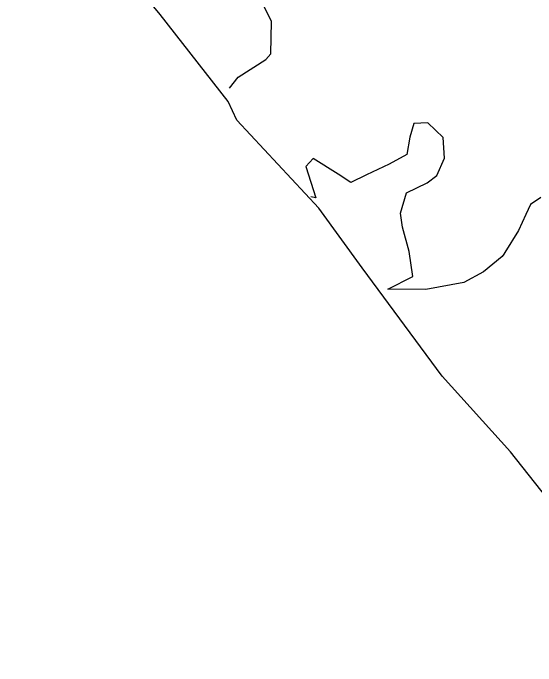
# Model space of a CAD drawing. Header units: metres. Extents: x 298520 to 308411, y 7433745 to 7450750.
# Drawn here: x 302741.59 to 302769.1, y 7440768.16 to 7440802.47 of the extents above; entities that cross this region are included whole.
import ezdxf

# ---------------------------------------------------------------- set-up
doc = ezdxf.new("R2010")
doc.units = ezdxf.units.M
doc.header["$LTSCALE"] = 10
doc.layers.add('Area', color=45, linetype='Continuous')
doc.layers.add('Curvas de Nivel 5m', color=15, linetype='Continuous')

msp = doc.modelspace()

# ---------------------------------------------------------------- linework, layer by layer
at = {"layer": 'Area'}
msp.add_polyline3d([(302776.662, 7440768.16, 792.202), (302767.765, 7440779.416, 769.762), (302764.173, 7440783.395, 770.112), (302759.962, 7440789.079, 770.362), (302757.673, 7440792.21, 770.232), (302753.371, 7440796.842, 770.331), (302752.907, 7440797.828, 770.141), (302749.339, 7440802.389, 770.262), (302741.594, 7440811.702, 770.113)], dxfattribs=at)
at = {"layer": 'Curvas de Nivel 5m', "elevation": 770, "flags": 128}
for points in [[(302752.973, 7440798.52), (302753.433, 7440799.111), (302754.892, 7440800.038), (302755.156, 7440800.326), (302755.183, 7440802.034), (302754.619, 7440803.178), (302753.807, 7440804.055), (302753.641, 7440804.204), (302753.495, 7440804.263), (302753.291, 7440804.266), (302751.499, 7440804.672), (302750.711, 7440805.298), (302750.158, 7440806.1), (302749.526, 7440807.013), (302748.233, 7440807.422), (302747.531, 7440807.349), (302746.741, 7440806.921), (302746.723, 7440806.54)], [(302761.303, 7440787.96), (302762.623, 7440788.634), (302762.428, 7440789.949), (302762.08, 7440791.215), (302761.967, 7440791.954), (302762.295, 7440793.02), (302763.369, 7440793.556), (302763.892, 7440793.932), (302764.293, 7440794.837), (302764.209, 7440795.928), (302763.404, 7440796.702), (302762.683, 7440796.668), (302762.458, 7440795.949), (302762.305, 7440795.03), (302761.379, 7440794.527), (302760.177, 7440793.978), (302759.369, 7440793.561), (302758.69, 7440793.997), (302757.381, 7440794.831), (302756.986, 7440794.405), (302757.521, 7440792.76), (302757.263, 7440792.81)], [(302769.362, 7440792.778), (302768.816, 7440792.417), (302768.571, 7440791.878), (302768.171, 7440791.052), (302767.462, 7440789.889), (302767.414, 7440789.798), (302767.321, 7440789.678), (302766.345, 7440788.867), (302765.307, 7440788.319), (302763.303, 7440787.94), (302761.303, 7440787.96)]]:
    msp.add_lwpolyline(points, dxfattribs=at)

doc.saveas('drawing.dxf')
